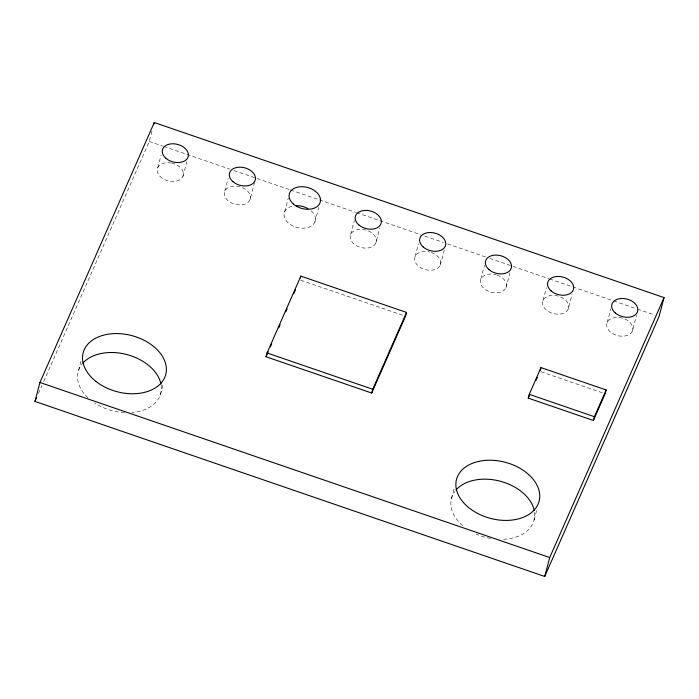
<?xml version="1.0" encoding="UTF-8"?>
<svg xmlns="http://www.w3.org/2000/svg" width="699" height="699" viewBox="0 0 699 699"><rect width="100%" height="100%" fill="white"/><g stroke="black" fill="none" stroke-linecap="round" stroke-linejoin="round"><path stroke-width="0.52" stroke-dasharray="3.5 2.62" d="M78.515 370.531L81.294 360.02M43.714 381.488L149.271 141.46L152.321 129.892M157.738 167.777L161.076 155.161M182.902 176.419L186.79 161.696M160.386 394.655L163.444 383.087M224.798 191.177L228.127 178.551M249.954 199.818A13.342 9.07 14.8 0 0 234.27 186.1A13.342 9.07 14.8 0 0 227.9 200.569A13.342 9.07 14.8 0 0 249.954 199.818L254.401 182.989M284.685 211.745L288.294 198.07M314.882 222.107L318.77 207.385M350.671 234.401L354.279 220.727M375.835 243.042A13.342 9.07 14.8 0 0 360.142 229.324A13.342 9.07 14.8 0 0 353.781 243.794A13.342 9.07 14.8 0 0 375.835 243.042L379.723 228.32M415.101 256.524L418.43 243.907M440.256 265.166L444.424 249.394M480.842 279.102L484.451 265.437M506.006 287.743L509.894 273.021M451.475 498.509L454.254 487.998M543.027 300.456L546.365 287.839M568.191 309.098A13.342 9.07 14.8 0 0 552.498 295.389A13.342 9.07 14.8 0 0 546.137 309.858A13.342 9.07 14.8 0 0 568.191 309.098L572.079 294.375M534.123 519.995L537.182 508.426M607.178 322.492L610.786 308.818M632.342 331.134A13.342 9.07 14.8 0 0 616.649 317.416A13.342 9.07 14.8 0 0 610.288 331.885A13.342 9.07 14.8 0 0 632.342 331.134L636.509 315.354M38.454 393.441L41.957 385.472M149.271 141.46L162.684 146.065M163.715 146.423L229.761 169.106M233.885 170.521L289.613 189.656M290.644 190.014L318.508 199.582M319.539 199.931L355.66 212.339M356.691 212.688L420.667 234.663M424.8 236.079L443.376 242.457M447.5 243.872L485.683 256.987M489.807 258.403L548.628 278.604M549.659 278.962L612.612 300.579M613.643 300.928L636.343 308.731M637.374 309.08L654.919 315.109M300.876 280.264L403.472 315.494M541.026 371.737L603.115 393.065M161.146 385.166A42.7 29.009 14.8 0 1 132.024 412.506M124.509 412.611A42.7 29.009 14.8 0 1 94.461 402.877M88.013 397.818A42.7 29.009 14.8 0 1 82.264 363.812M534.569 512.358A42.7 29.009 14.8 0 1 501.987 539.34M490.584 538.44A42.7 29.009 14.8 0 1 476.08 534.036M462.712 525.683A42.7 29.009 14.8 0 1 454.743 491.598M171.465 163.059A13.342 9.07 14.8 0 1 181.216 178.726A13.342 9.07 14.8 0 1 158.69 174.759A13.342 9.07 14.8 0 1 170.608 162.911M497.094 275.074A13.342 9.07 14.8 0 1 503.455 290.74A13.342 9.07 14.8 0 1 481.663 285.882A13.342 9.07 14.8 0 1 492.856 274.13M493.712 274.235A13.342 9.07 14.8 0 1 496.264 274.812M431.353 252.496A13.342 9.07 14.8 0 1 437.714 268.171A13.342 9.07 14.8 0 1 415.922 263.305A13.342 9.07 14.8 0 1 427.115 251.553M427.971 251.657A13.342 9.07 14.8 0 1 429.675 251.998M311.151 210.836A16.007 10.878 14.8 0 1 309.622 226.922A16.007 10.878 14.8 0 1 286.704 221.277A16.007 10.878 14.8 0 1 292.226 206.17"/><path stroke-width="1.05" d="M34.95 401.409L39.948 382.475L154.269 122.526L664.05 297.591L659.052 316.525L544.731 576.474L34.95 401.409L36.706 397.425M153.71 124.632L154.269 122.526M266.048 356.761L267.053 352.969L300.85 276.122L406.53 312.418L405.525 316.201L371.728 393.048L266.048 356.761L268.241 351.772M300.343 278.019L300.85 276.122M371.728 393.048L372.733 389.264L406.53 312.418M528.252 398.124L529.257 394.332L541.009 367.604L606.155 389.972L605.151 393.764L593.399 420.492L528.252 398.124L529.562 395.153M540.257 370.444L541.009 367.604M544.731 576.474L549.729 557.54L664.05 297.591M593.399 420.492L594.395 416.7L606.155 389.972M270.443 346.774L271.754 343.786M278.779 327.814L280.098 324.825M285.804 311.85L287.114 308.853M293.702 293.886L295.459 289.893M536.089 380.3L537.4 377.329M529.257 394.332L594.395 416.7M267.053 352.969L372.733 389.264M39.948 382.475L549.729 557.54M82.919 363.061A42.7 29.009 14.8 0 1 127.218 354.646A42.7 29.009 14.8 0 1 160.971 384.179M455.966 490.051A42.7 29.009 14.8 0 1 499.968 481.148A42.7 29.009 14.8 0 1 534.237 510.401M296.053 205.655A16.007 10.878 14.8 0 1 307.944 208.59M96.086 381.514A42.7 29.009 14.8 0 0 165.383 375.73A42.7 29.009 14.8 0 0 111.875 333.755A42.7 29.009 14.8 0 0 96.086 381.514M463.507 502.607A42.7 29.009 14.8 0 0 535.862 507.981A42.7 29.009 14.8 0 0 494.036 460.388A42.7 29.009 14.8 0 0 463.507 502.607M165.846 158.245A13.342 9.07 14.8 0 0 187.9 157.485A13.342 9.07 14.8 0 0 172.207 143.776A13.342 9.07 14.8 0 0 165.846 158.245M232.907 181.635A13.342 9.07 14.8 0 0 254.96 180.884A13.342 9.07 14.8 0 0 239.268 167.175A13.342 9.07 14.8 0 0 232.907 181.635M293.414 204.082A16.007 10.878 14.8 0 0 319.88 203.182A16.007 10.878 14.8 0 0 301.051 186.72A16.007 10.878 14.8 0 0 293.414 204.082M358.779 224.868A13.342 9.07 14.8 0 0 380.833 224.117A13.342 9.07 14.8 0 0 365.14 210.399A13.342 9.07 14.8 0 0 358.779 224.868M423.21 246.992A13.342 9.07 14.8 0 0 445.263 246.24A13.342 9.07 14.8 0 0 429.57 232.522A13.342 9.07 14.8 0 0 423.21 246.992M488.951 269.569A13.342 9.07 14.8 0 0 511.004 268.818A13.342 9.07 14.8 0 0 495.311 255.1A13.342 9.07 14.8 0 0 488.951 269.569M551.135 290.924A13.342 9.07 14.8 0 0 573.189 290.172A13.342 9.07 14.8 0 0 557.505 276.454A13.342 9.07 14.8 0 0 551.135 290.924M615.286 312.951A13.342 9.07 14.8 0 0 637.339 312.2A13.342 9.07 14.8 0 0 621.647 298.482A13.342 9.07 14.8 0 0 615.286 312.951"/></g></svg>
